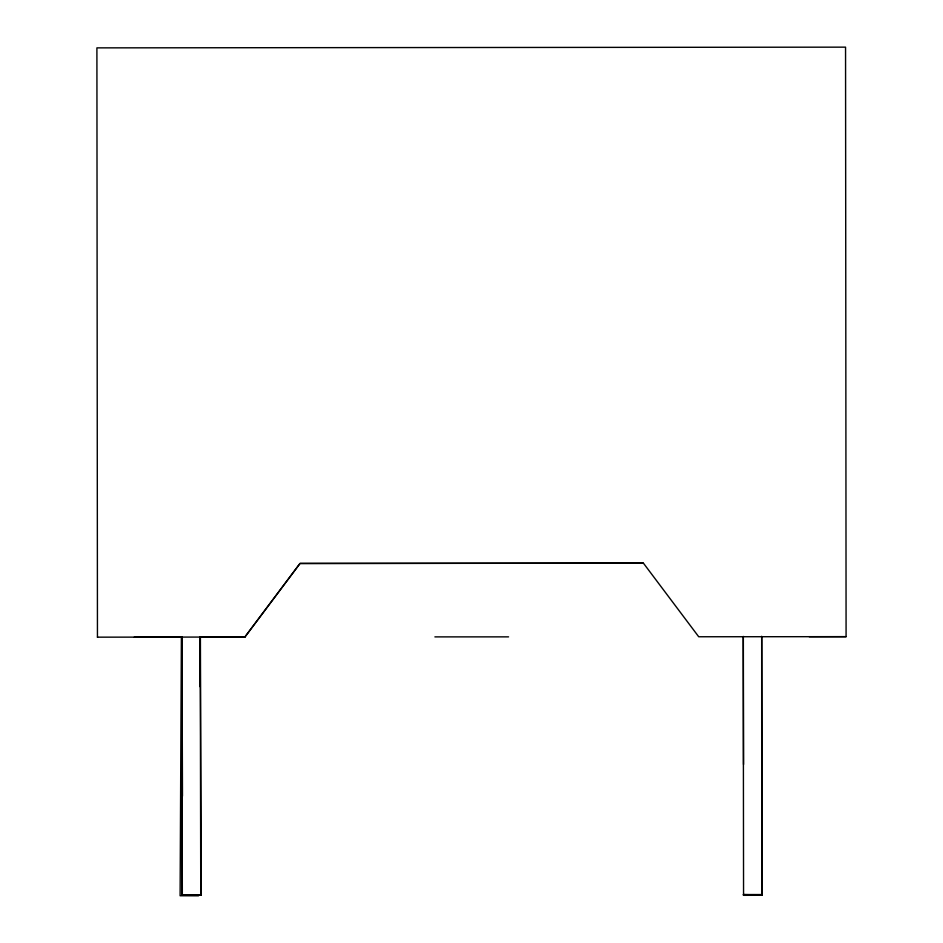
<?xml version="1.0" encoding="UTF-8"?>
<svg xmlns="http://www.w3.org/2000/svg" width="943" height="943" viewBox="0 0 943 943"><rect width="100%" height="100%" fill="white"/><g stroke="black" fill="none" stroke-linecap="round" stroke-linejoin="round"><path stroke-width="1.41" d="M200.718 895.037L182.294 895.013L201.201 894.754L200.399 637.032M181.386 636.961L180.113 895.756L198.537 895.815M134.283 637.126L180.82 637.138M761.968 895.296L743.555 895.308L743.249 636.466M244.826 637.185L300.015 563.442L643.397 563.136L698.716 636.761L846.083 636.666L845.553 47.15L96.905 47.869L97.447 637.315M199.727 637.103L244.815 637.032L300.004 563.478L643.385 563.171M182.777 894.813L201.201 894.754M182.082 895.202L200.494 895.178L181.751 895.107L181.751 636.879L182.07 895.213L200.494 895.19M743.497 894.624L761.932 894.636L743.497 894.624L761.744 894.895L761.673 636.454M743.555 895.296L762.192 895.296L761.708 636.384M743.768 895.32L762.192 895.284M97.447 637.162L244.815 637.032M434.888 636.89L508.572 636.867M809.247 636.702L846.083 636.666M743.32 894.883L761.744 894.883M200.222 895.131L182.023 895.037M181.975 637.079L182.471 796.163M743.343 636.537L743.555 764.467M181.881 636.914L182.329 895.202L200.753 895.19L200.234 636.831L200.187 686.763"/></g></svg>
